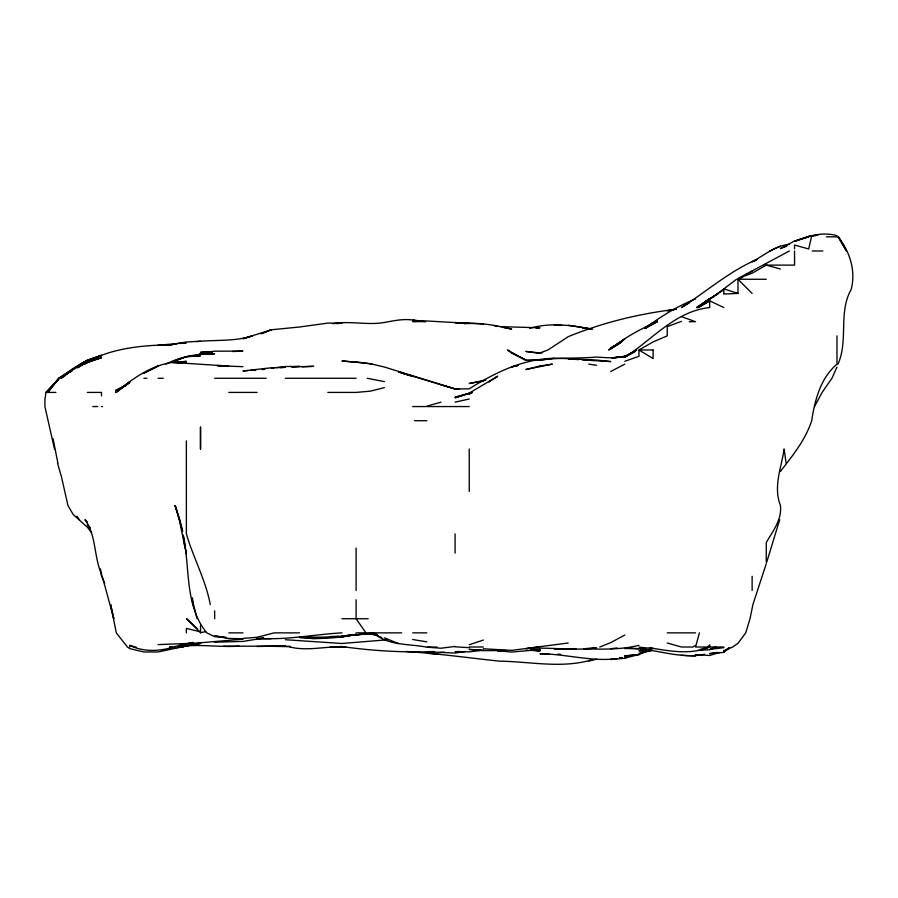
<?xml version="1.0" encoding="UTF-8"?>
<svg xmlns="http://www.w3.org/2000/svg" width="898" height="898" viewBox="0 0 898 898"><rect width="100%" height="100%" fill="white"/><g stroke="black" fill="none" stroke-linecap="round" stroke-linejoin="round"><path stroke-width="1.35" d="M59.549 378.271L45.944 392.415L44.934 399.341L44.934 406.727L54.486 449M811.455 236.836L808.694 248.971L794.55 245.042L794.55 248.78M779.7 519.717L766.735 562.148M838.036 364.128C848.554 340.039 838.137 312.672 851.124 289.515C856.131 271.162 849.789 251.249 838.002 236.836L846.477 250.98L838.642 236.836M649.377 647.75C669.066 650.927 690.73 655.271 709.689 647.009L709.689 644.876L707.501 647.009L695.546 647.009L699.43 632.865M766.263 563.675L752.906 604.579L750.032 618.722L745.71 632.865L737.976 643.338L732.667 647.009L723.833 650.949L723.833 652.386L709.689 653.598L717.401 652.318M836.981 367.08L831.941 378.271L822.119 392.415L814.52 406.558M780.407 471.416C792.608 455.701 805.383 439.964 811.702 420.713C814.823 400.07 820.48 378.193 836.981 364.128L836.981 335.841M58.157 380.011L46.213 392.415L59.077 378.271L47.863 392.415L58.583 378.271L67.328 373.512M723.833 652.386L729.546 647.772M74.231 368.775L76.24 367.226M78.261 365.677L87.364 360.132L101.508 355.698C86.186 359.346 72.839 367.911 60.593 377.519M736.573 279.267L717.872 293.41L696.938 307.554L709.689 298.473L697.522 307.554M789.409 244.402C775.165 245.491 764.232 255.402 752.12 261.756L755.97 260.398M645.494 328.051C660.917 316.354 677.519 306.128 695.546 298.955M718.456 293.41L696.792 307.554L723.833 289.616M122.173 387.891L115.651 392.415L129.795 381.74L116.1 392.415C135.665 375.981 159.518 359.357 186.369 362.264L181.228 362.343M124.351 386.387L129.795 382.604L115.651 391.36L126.259 385.343M645.494 327.961L653.115 322.696L644.865 328.062L653.115 322.82M488.871 381.976L497.526 376.329L469.239 393.111L455.095 397.792L469.239 393.346L455.095 397.174L464.098 395.142M647.222 327.164L653.115 323.359L644.865 328.298M494.36 378.271L497.526 376.329M746.575 274.541L752.12 271.252M62.714 376.857L65.049 375.443M695.546 645.438L692.942 647.009L681.402 647.009L667.259 642.99M698.453 307.554L709.689 300.819L723.833 307.554M84.58 364.128L87.364 362.478L101.508 357.763C86.23 361.872 72.166 369.325 59.077 378.103L67.328 373.59M697.948 307.554L709.689 300.819L709.689 307.554C675.33 311.09 652.296 339.646 624.817 357.314L636.559 349.984L624.817 356.663L611.965 357.875M615.826 658.705L610.674 659.48L624.817 658.279L627.186 656.876M689.653 302.671L681.402 307.554C706.603 291.547 729.636 270.949 757.261 259.365M723.833 650.949L729.389 647.66M763.569 265.123L766.263 263.541M627.186 656.764L624.817 658.144L638.972 654.519L624.817 655.944L638.972 654.519M794.55 250.98L794.55 265.123L766.263 265.123L752.12 273.216L737.976 278.481L789.465 250.98M644.865 328.455L657.471 321.697C640.734 328.623 624.929 337.581 610.674 348.806L624.817 338.995L608.653 349.984L622.46 341.24L610.674 348.682L617.745 344.641M624.817 635.021L610.674 642.642L599.785 647.009M69.685 372.255L72.042 370.997M80.281 364.128L87.364 360.424L101.508 355.294L87.364 361.67C113.26 347.795 143.354 345.135 172.225 344.787L158.082 345.247L186.369 342.767L179.937 343.485M610.674 371.525L624.817 364.128M166.096 364.128C180.891 356.293 198.054 353.666 214.656 353.801L200.512 354.171L192.801 356.225M469.239 393.975L472.326 392.415L469.239 393.896M635.604 351.152L624.817 356.405L613.255 357.808M83.929 364.128L87.364 362.478M638.972 654.709L646.044 651.331M769.676 250.98L780.407 246.153M406.233 651.488C437.382 653.542 468.285 657.785 499.299 661.153C530.033 661.523 562.002 668.842 592.006 659.761M644.113 651.544L638.972 653.587L651.825 650.59M260.948 333.854L271.23 329.779L299.517 327.007L327.804 323.1L341.947 323.157L336.806 323.673M263.518 332.855L271.23 329.813L242.943 338.726L252.63 335.841C234.479 341.745 215.239 339.624 196.651 341.61M654.968 321.697L657.426 320.732M786.828 246.232L780.407 248.555L794.55 240.978L808.694 236.836L794.55 241.382C807.886 235.792 822.602 231.628 836.981 235.646M624.817 361.299L638.972 356.281L638.972 349.984L653.115 341.925L667.259 335.841L667.259 326.591L681.402 321.394M469.239 644.742L483.382 640.061M542.482 352.678L539.956 353.442L525.813 351.432L539.956 352.936L547.903 349.984L568.243 336.671C602.783 322.539 639.253 313.649 676.25 309.249M695.546 654.541L709.689 655.473L719.971 652.408M194.08 356.057L200.512 354.171L194.08 355.889M426.808 406.143L440.952 402.169M483.382 380.718L485.908 380.022L469.239 383.502L483.382 380.976M192.801 642.564L169.655 647.694M185.28 646.167L178.343 647.57M384.378 387.633L370.234 391.169L356.091 392.415L327.837 392.415M588.617 661.153L596.53 659.188M192.801 642.396L178.657 645.617M700.687 649.187L709.689 647.009L723.833 647.009M529.674 328.354C549.89 322.337 571.094 325.143 591.389 329.106M455.095 402.158L469.239 399.015M181.677 646.751L184.023 646.234M638.972 645.348C620.922 649.77 602.12 649.299 583.678 648.805M638.972 648.839L624.817 648.457C651.622 646.706 677.945 659.951 704.537 654.238M676.25 309.002L667.259 310.775L673.68 309.844M205.653 631.664L200.512 632.63L186.638 618.722L197.538 629.015M455.095 646.437L440.952 648.233L426.808 647.144L437.101 647.043M617.106 658.661C591.434 661.871 565.718 653.901 539.956 653.755L548.959 653.912M619.676 658.189L622.247 657.718M200.512 643.462L181.677 646.807M257.086 638.22C285.631 640.487 313.728 634.403 341.947 632.865M186.369 645.718L200.512 643.361M181.564 646.807L200.512 642.99L158.082 651.982L143.938 651.982L129.795 648.625L127.415 647.009L116.302 632.865L110.656 604.579L113.81 618.722L102.237 576.292M263.518 638.085L242.943 641.43L214.656 642.205M359.952 634.269L370.234 633.539L341.947 636.065L356.091 634.538L341.947 636.772L356.091 634.392L341.947 637.041L327.804 638.164L313.66 638.714L299.517 637.243M332.945 323.763C349.906 320.507 367.282 325.514 384.378 322.449C394.884 320.597 406.076 317.926 416.549 320.934M173.449 648.322L175.896 647.941M258.377 638.759L263.518 637.995M465.389 651.488L455.095 653.037L440.952 652.419M356.091 634.538C339.556 637.692 322.696 637.546 305.949 637.131M568.243 642.99L511.669 650.376L483.382 648.76M537.902 647.009L525.813 648.715C549.385 646.639 573.07 651.252 596.53 647.828L586.248 648.502M568.243 358.628L554.1 358.246L539.956 360.165C558.679 357.314 577.661 358.695 596.53 357.056C609.619 357.875 624.065 359.604 635.212 351.197L624.817 356.405L611.965 357.853M273.8 368L271.23 368.326L273.8 368.146M276.371 367.664L285.373 366.496L299.517 366.429L291.805 366.855M177.647 647.357L180.363 647.009M177.737 647.357L180.498 647.009M444.813 652.33L426.808 651.97L433.24 651.477M610.674 648.738L617.106 647.952M723.833 647.683L709.689 649.389L715.841 647.009L709.689 649.748L698.116 650.309M242.943 639.174L200.512 642.766M464.098 323.751C480.06 322.27 496.179 325.402 511.669 329.072L503.958 327.691M169.531 647.29L172.068 647.009M176.075 343.912L172.225 344.338L186.369 342.015L200.512 341.218M434.531 651.589C404.83 652.61 374.814 651.039 345.292 647.009C326.838 645.763 308.317 651.521 289.931 647.009M177.366 362.343L186.369 361.366L173.505 362.365M536.106 328.174L539.956 327.781L500.096 326.636M341.947 636.065L370.234 633.539M212.085 351.982L200.512 353.127L214.656 351.185L242.943 351.096L232.661 351.545M554.1 358.28C523.074 358.852 494.899 372.692 469.239 388.845L455.095 388.935L384.378 367.024L370.234 363.668L341.947 360.951L356.091 362.152M242.943 638.444L257.086 637.277L274.137 632.865L299.517 632.865M262.227 369.549L264.798 369.336M169.655 647.548L172.225 647.357C158.396 651.578 142.984 651.869 129.795 645.381L129.795 647.009M280.232 367.686L285.373 367.316L271.23 367.798L242.943 370.941L248.084 370.582M386.948 639.814L341.947 643.496L285.373 639.724M250.654 370.414L255.795 370.055M575.966 648.771L554.1 648.872L574.675 648.783M359.952 634.302L370.234 633.64L327.804 637.4L299.517 637.715M291.805 366.833L313.66 366.328L302.087 366.844M458.957 651.465L455.095 651.679L469.239 651.869L483.382 650.197L469.239 649.411L483.382 650.612L506.528 650.601M278.941 646.145L228.799 646.234M723.833 294.039L737.976 293.41L737.976 279.267L766.263 279.267M330.374 636.57L338.086 636.233M158.082 644.607L200.512 642.957M186.369 645.875C203.936 644.551 221.492 647.379 239.081 646.111M530.965 650.107L539.956 649.782L530.965 650.253L539.956 650.837L530.965 649.972M276.371 646.122L257.086 646.481M505.248 650.612L497.526 650.803L511.669 652.06L539.956 649.557L530.965 650.174L539.956 650.567L530.965 650.399M525.813 360.367L539.956 360.064L525.813 360.356L507.516 349.984L511.669 352.993L525.813 360.019L511.669 352.847M257.086 638.949L271.23 638.646M345.809 646.717L330.374 646.886M826.418 236.836L836.981 236.836M812.207 250.98L822.837 250.98M689.226 321.697L695.546 321.697L681.402 316.624M372.288 364.128L356.091 361.815M143.938 378.271L146.924 378.271M158.082 378.271L163.268 378.271M214.656 378.271L266.145 378.271M285.373 378.271L356.091 378.271M45.944 392.415L55.945 392.415M87.364 392.415L101.508 392.415L101.508 395.928M228.799 392.415L257.086 392.415M92.763 406.558L97.624 406.558M101.508 406.558L102.518 406.558M412.665 406.558L425.832 406.558M426.808 406.558L469.239 406.558M414.494 420.713L426.808 420.713M197.077 618.722L192.924 602.008M341.947 618.722L368.202 618.722M228.799 632.865L242.943 632.865M356.091 632.865L401.698 632.865M412.665 632.865L426.808 632.865M667.259 632.865L695.546 632.865M469.239 647.009L483.382 647.009M425.529 321.686L412.665 321.551L426.808 320.968L469.239 323.392L461.527 322.954M242.943 638.725L228.799 638.467L214.656 635.896L226.229 637.513M582.387 359.963L610.674 361.568L596.53 360.053L568.243 358.818L578.537 359.649M217.226 365.767L223.658 365.957M226.229 366.025L242.943 366.687M557.961 654.193L560.532 654.316M217.226 365.508L228.799 366.092L172.225 362.433L182.507 363.252M455.095 646.796L469.239 647.694M483.382 323.976L455.095 322.584L458.957 322.797M681.402 655.248L695.546 656.068M223.658 646.111L228.799 646.403M640.252 648.85L646.683 649.377M426.808 653.216L440.952 654.373M226.229 637.647L214.656 636.637L206.809 632.865C184.46 605.914 190.185 567.626 183.237 535.141L185.044 548.005L179.376 519.717L175.278 505.574L182.631 531.29L179.791 519.717L174.863 505.574M554.1 324.784L561.822 325.469M440.952 384.838L455.095 388.957L458.957 389.317L455.095 388.957L398.521 371.952L412.665 376.195L403.662 373.781M638.972 647.132L653.115 648.603L650.623 647.963M494.955 326.187L497.526 326.479M412.665 320.014L425.529 321.551M455.095 388.957L457.666 389.261M377.16 634.774L373.557 632.865C387.801 645.808 408.197 643.686 425.91 647.009M136.384 647.323L129.795 645.381M592.68 329.173L568.243 325.211M588.762 364.128L596.53 365.273M591.389 329.083L582.387 327.725L587.539 328.971M367.282 378.271L384.378 381.639M412.665 639.511L426.808 641.834M370.234 633.977L377.946 635.56M199.221 631.519L186.369 628.398L186.369 632.865M413.956 320.35L416.549 321.024M766.263 265.123L780.407 268.973M376.666 634.684L370.234 632.865L381.807 637.558M737.976 293.41L723.833 288.853L723.833 293.41M384.378 637.849L398.521 643.552M91.641 532.75L87.364 527.193L73.221 514.554L67.956 505.574L61.58 477.287L57.517 463.144M87.364 521.985L84.951 519.717C96.434 535.343 93.785 556.659 101.508 574.103M737.976 279.267L752.12 293.41M365.935 632.865L356.091 618.722L356.091 599.797M77.026 516.26L79.316 519.717M104.752 583.363L101.642 576.292L100.486 568.962M210.278 604.579C205.664 579.827 193.272 557.815 186.38 533.861L186.369 440.907M185.179 548.005L186.369 552.865M57.899 463.144L53.061 438.707M185.886 551.417L186.369 553.696L185.965 550.283M184.146 539.002L184.584 541.573M185.022 544.143L185.471 546.714M786.098 463.144L784.134 449C781.428 467.746 773.077 486.48 780.407 505.417C782.18 519.493 772.897 531.032 766.263 542.527L766.263 562.148M752.12 576.292L752.12 590.435M624.817 657.336L624.817 658.279M469.239 449L469.239 491.431M455.095 533.861L455.095 553.112M356.091 548.005L356.091 590.435M214.656 610.876L214.656 618.722M200.512 625.3L200.512 632.865M101.508 573.047L101.508 575.764M200.512 427.156L200.512 449L200.512 427.156M73.221 369.291L61.143 378.271L73.221 369.37M653.115 322.696L645.494 328.14L653.115 322.741M83.391 364.128L77.733 367.664L83.391 364.128M742.972 276.562L740.682 277.92L742.972 276.595M620.103 343.058L610.674 347.919L620.103 343.047M158.082 366.014L143.938 373.153L158.082 366.115M126.259 385.119L115.651 390.462L126.259 385.197M186.369 356.674L176.075 360.424L186.369 356.686L200.512 355.743L186.369 356.674M539.956 366.014L525.813 369.538L552.315 364.128L539.956 366.014M517.854 365.52L511.669 366.9L517.854 365.497M622.247 657.729L619.676 658.111L622.247 657.718M817.696 235.153L808.694 236.455L817.696 235.13M172.225 647.009L169.655 647.29L172.225 647.009M212.085 351.836L200.512 352.319L212.085 351.848M341.947 646.571L330.419 647.009L341.947 646.571M651.825 650.298L638.972 650.781L651.825 650.376M285.373 646.212L271.23 646.313L290.514 646.515L271.23 646.302L285.373 646.279M653.115 349.984L638.972 349.984L653.115 358.56L653.115 349.984M90.081 527.777L87.364 524.746L90.069 527.777M192.801 604.579L192.397 598.147L192.801 604.579"/></g></svg>
